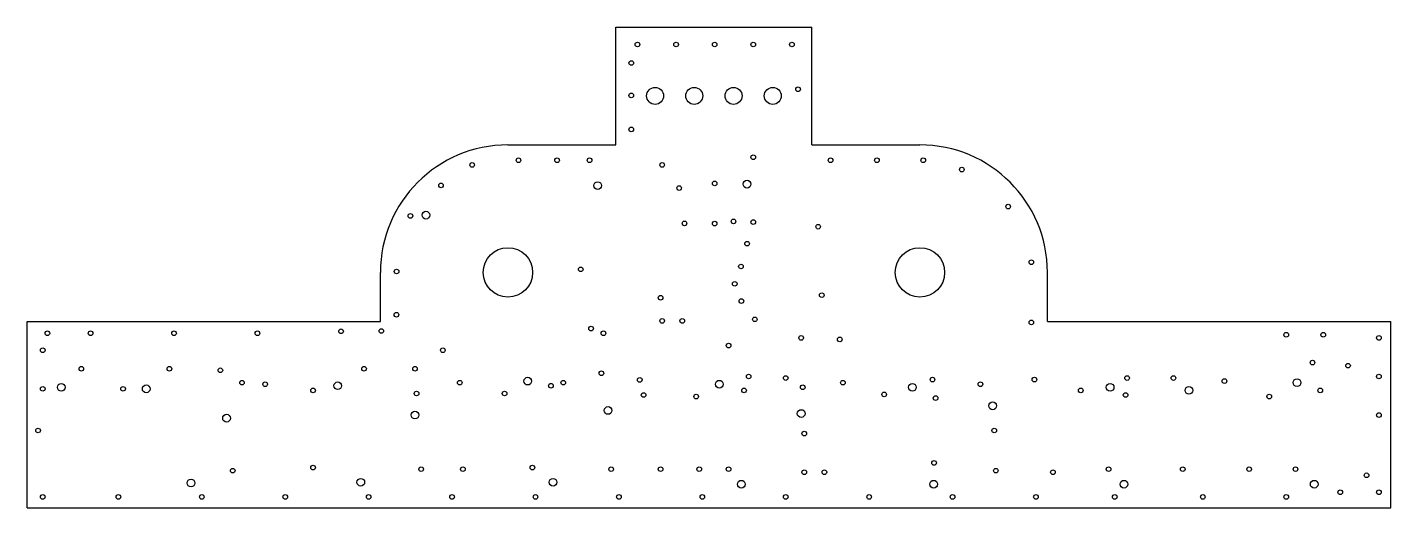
# Model space of a CAD drawing. Header units: inches. Extents: x 0 to 88.3, y 0 to 31.1.
import ezdxf

# ---------------------------------------------------------------- set-up
doc = ezdxf.new("R2010")
doc.units = ezdxf.units.IN
for name, color, linetype in [('Board', 216, 'Continuous'), ('Pad Holes', 156, 'Continuous'), ('Via Holes', 16, 'Continuous')]:
    doc.layers.add(name, color=color, linetype=linetype)

# ---------------------------------------------------------------- blocks, each defined once
blk = doc.blocks.new('MTHOLE_177')
at = {"layer": 'Pad Holes'}
blk.add_circle((0, 0), 1.6, dxfattribs=at)
blk = doc.blocks.new('MTHOLE_178')
at = {"layer": 'Pad Holes'}
blk.add_circle((0, 0), 1.6, dxfattribs=at)
blk = doc.blocks.new('MOLEX4_179')
at = {"layer": 'Pad Holes'}
for centre in [(-3.81, 0), (-1.27, 0), (1.27, 0), (3.81, 0)]:
    blk.add_circle(centre, 0.55, dxfattribs=at)

msp = doc.modelspace()

# ---------------------------------------------------------------- linework, layer by layer
at = {"layer": 'Board'}
for p, q in [((38.1, 31.115), (50.8, 31.115)), ((38.1, 23.495), (38.1, 31.115)), ((50.8, 23.495), (50.8, 31.115)), ((31.115, 23.495), (38.1, 23.495)), ((50.8, 23.495), (57.785, 23.495)), ((22.86, 12.065), (22.86, 15.24)), ((66.04, 12.065), (66.04, 15.24)), ((0, 12.065), (22.86, 12.065)), ((0, 0), (0, 12.065)), ((66.04, 12.065), (88.265, 12.065)), ((88.265, 0), (88.265, 12.065)), ((0, 0), (88.265, 0))]:
    msp.add_line(p, q, dxfattribs=at)
for centre, start, end in [((31.115, 15.24), 90, 180), ((57.785, 15.24), 0, 90)]:
    msp.add_arc(centre, 8.255, start, end, dxfattribs=at)
at = {"layer": 'Via Holes'}
for centre, radius in [((39.5, 30), 0.15), ((42, 30), 0.15), ((44.5, 30), 0.15), ((47, 30), 0.15), ((49.5, 30), 0.15), ((39.1, 28.8), 0.15), ((39.1, 26.7), 0.15), ((49.9, 27.1), 0.15), ((39.1, 24.5), 0.15), ((28.8, 22.2), 0.15), ((31.8, 22.5), 0.15), ((34.3, 22.5), 0.15), ((36.4, 22.5), 0.15), ((41.1, 22.2), 0.15), ((47, 22.7), 0.15), ((52, 22.5), 0.15), ((55, 22.5), 0.15), ((58, 22.5), 0.15), ((46.595, 20.955), 0.25), ((60.5, 21.9), 0.15), ((26.784, 20.875), 0.15), ((36.926, 20.863), 0.25), ((42.2, 20.7), 0.15), ((44.5, 21), 0.15), ((63.5, 19.5), 0.15), ((24.8, 18.9), 0.15), ((25.807, 18.948), 0.25), ((42.545, 18.415), 0.15), ((44.5, 18.4), 0.15), ((45.72, 18.542), 0.15), ((47, 18.5), 0.15), ((51.2, 18.2), 0.15), ((46.6, 17.1), 0.15), ((65, 15.9), 0.15), ((23.907, 15.299), 0.15), ((35.829, 15.439), 0.15), ((46.203, 15.621), 0.15), ((45.8, 14.5), 0.15), ((41, 13.6), 0.15), ((46.228, 13.386), 0.15), ((51.434, 13.766), 0.15), ((23.9, 12.5), 0.15), ((20.312, 11.425), 0.15), ((22.921, 11.445), 0.15), ((36.5, 11.6), 0.15), ((41.1, 12.1), 0.15), ((42.4, 12.1), 0.15), ((47.1, 12.2), 0.15), ((65, 12), 0.15), ((1.3, 11.3), 0.15), ((4.1, 11.3), 0.15), ((9.5, 11.3), 0.15), ((14.9, 11.3), 0.15), ((37.3, 11.3), 0.15), ((45.4, 10.5), 0.15), ((50.1, 11), 0.15), ((52.6, 10.9), 0.15), ((81.5, 11.2), 0.15), ((83.9, 11.2), 0.15), ((87.5, 11), 0.15), ((1, 10.2), 0.15), ((26.9, 10.2), 0.15), ((3.5, 9), 0.15), ((9.2, 9), 0.15), ((12.5, 8.9), 0.15), ((21.8, 9), 0.15), ((25.1, 9), 0.15), ((37.167, 8.708), 0.15), ((83.2, 9.4), 0.15), ((85.5, 9.2), 0.15), ((2.2, 7.8), 0.25), ((7.7, 7.7), 0.25), ((13.9, 8.1), 0.15), ((15.4, 8), 0.15), ((20.1, 7.9), 0.25), ((28, 8.1), 0.15), ((32.4, 8.2), 0.25), ((33.9, 7.9), 0.15), ((34.7, 8.1), 0.15), ((39.649, 8.28), 0.15), ((44.8, 8), 0.25), ((46.7, 8.5), 0.15), ((49.1, 8.4), 0.15), ((50.2, 7.8), 0.15), ((52.8, 8.1), 0.15), ((57.3, 7.8), 0.25), ((58.6, 8.3), 0.15), ((61.7, 8), 0.15), ((65.2, 8.3), 0.15), ((70.1, 7.8), 0.25), ((71.2, 8.4), 0.15), ((74.2, 8.4), 0.15), ((77.5, 8.2), 0.15), ((82.2, 8.1), 0.25), ((87.5, 8.5), 0.15), ((1, 7.7), 0.15), ((6.2, 7.7), 0.15), ((18.5, 7.6), 0.15), ((25.2, 7.4), 0.15), ((30.9, 7.4), 0.15), ((39.9, 7.3), 0.15), ((43.3, 7.2), 0.15), ((46.4, 7.6), 0.15), ((55.473, 7.337), 0.15), ((58.8, 7.1), 0.15), ((68.2, 7.6), 0.15), ((71.1, 7.3), 0.15), ((75.2, 7.6), 0.25), ((80.4, 7.2), 0.15), ((83.7, 7.6), 0.15), ((25.1, 6), 0.25), ((37.6, 6.3), 0.25), ((50.1, 6.1), 0.25), ((62.5, 6.6), 0.25), ((12.9, 5.8), 0.25), ((87.5, 6), 0.15), ((0.7, 5), 0.15), ((50.3, 4.8), 0.15), ((62.6, 5), 0.15), ((18.5, 2.6), 0.15), ((25.5, 2.5), 0.15), ((28.2, 2.5), 0.15), ((32.7, 2.6), 0.15), ((37.8, 2.5), 0.15), ((41, 2.5), 0.15), ((43.5, 2.5), 0.15), ((45.4, 2.5), 0.15), ((58.7, 2.9), 0.15), ((70, 2.5), 0.15), ((74.8, 2.5), 0.15), ((79.1, 2.5), 0.15), ((82.1, 2.5), 0.15), ((10.6, 1.6), 0.25), ((13.3, 2.4), 0.15), ((21.59, 1.651), 0.25), ((34.036, 1.651), 0.25), ((46.228, 1.524), 0.25), ((50.3, 2.3), 0.15), ((51.6, 2.3), 0.15), ((58.674, 1.524), 0.25), ((62.7, 2.4), 0.15), ((66.4, 2.3), 0.15), ((70.993, 1.524), 0.25), ((83.312, 1.524), 0.25), ((86.7, 2.1), 0.15), ((85, 1), 0.15), ((87.5, 1), 0.15), ((1, 0.7), 0.15), ((5.9, 0.7), 0.15), ((11.3, 0.7), 0.15), ((16.7, 0.7), 0.15), ((22.1, 0.7), 0.15), ((27.5, 0.7), 0.15), ((32.9, 0.7), 0.15), ((38.3, 0.7), 0.15), ((43.7, 0.7), 0.15), ((49.1, 0.7), 0.15), ((54.5, 0.7), 0.15), ((59.9, 0.7), 0.15), ((65.3, 0.7), 0.15), ((70.4, 0.7), 0.15), ((76.1, 0.7), 0.15), ((81.5, 0.7), 0.15)]:
    msp.add_circle(centre, radius, dxfattribs=at)

# ---------------------------------------------------------------- block references
at = {"rotation": 180}
msp.add_blockref('MOLEX4_179', (44.45, 26.67), dxfattribs=at)
for name, p in [('MTHOLE_178', (31.115, 15.24)), ('MTHOLE_177', (57.785, 15.24))]:
    msp.add_blockref(name, p)

doc.saveas('drawing.dxf')
